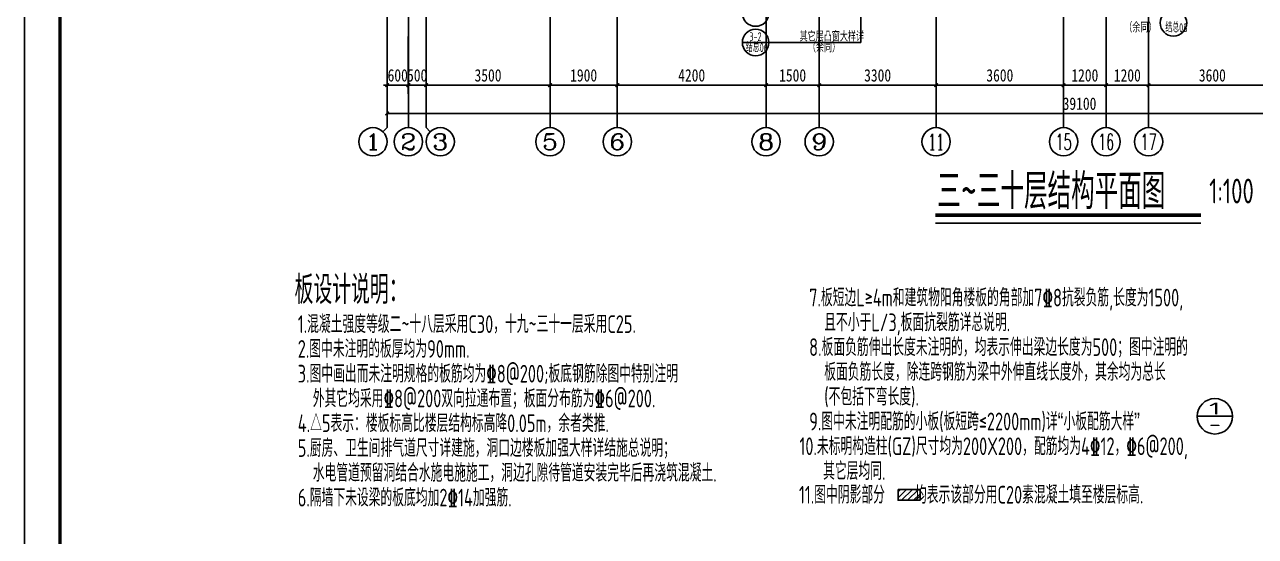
# Model space of a CAD drawing. Extents: x -144902 to 588294, y -160863 to 65494.
# Drawn here: x 171621 to 206370, y -43434 to -28977 of the extents above; entities that cross this region are included whole.
import ezdxf
from ezdxf.enums import TextEntityAlignment as Align

# ---------------------------------------------------------------- set-up
doc = ezdxf.new("R2010")
doc.units = 0
doc.header["$LTSCALE"] = 100
doc.linetypes.add('ACAD_ISO04W100', pattern=[30.5, 24, -3, 0.5, -3])
doc.layers.get('0').update_dxf_attribs({"linetype": 'CONTINUOUS'})
doc.layers.get('Defpoints').update_dxf_attribs({"linetype": 'CONTINUOUS'})
for name, color, linetype in [('1508', 2, 'CONTINUOUS'), ('AXIS', 3, 'CONTINUOUS'), ('AXIS_TEXT', 7, 'CONTINUOUS'), ('DOTE', 253, 'ACAD_ISO04W100'), ('s索引', 6, 'CONTINUOUS'), ('TEXT', 7, 'CONTINUOUS'), ('tk', 7, 'CONTINUOUS'), ('索引', 7, 'CONTINUOUS'), ('钢筋', 94, 'CONTINUOUS')]:
    doc.layers.add(name, color=color, linetype=linetype)
doc.styles.add('_HZTXT', font='complex.shx', dxfattribs={"width": 0.7, "bigfont": 'tssdchn.shx'})
doc.styles.add('COMP', font='tssdeng.shx', dxfattribs={"width": 0.7, "bigfont": 'tssdchn.shx'})
doc.styles.add('COMPLEX', font='COMPLEX')
doc.styles.add('DIM_FONT', font='SIMHEI.TTF', dxfattribs={"width": 0.8})
doc.styles.get("Standard").update_dxf_attribs({"font": 'tssdeng.shx', "width": 0.7, "bigfont": 'tssdchn.shx'})
doc.dimstyles.new('_TCH_ARCH&&100', dxfattribs={"dimtxt": 350, "dimasz": 100, "dimexe": 250, "dimexo": 300, "dimgap": 100, "dimtad": 1, "dimdec": 0, "dimzin": 0, "dimdsep": 46, "dimtxsty": 'DIM_FONT', "dimblk": 'ARCHTICK', "dimcen": 0.09, "dimclrt": 7, "dimazin": 2, "dimtfac": 1, "dimtdec": 0, "dimtix": 1, "dimtmove": 2, "dimatfit": 3, "dimfxl": 1, "dimtolj": 1, "dimtzin": 0, "dimarcsym": 0})

# ---------------------------------------------------------------- blocks, each defined once
blk = doc.blocks.new('_INDEX')
blk.add_line((-0.5, 0), (0.5, 0))
blk.add_circle((0, 0), 0.5)
at = {"style": 'COMP'}
for tag, width, p, p2 in [('1', 2.888889, (-0.17, 0.05), (0.17, 0.05)), ('-', 1.444444, (-0.17, -0.39), (0.17, -0.39))]:
    blk.add_attdef(tag, text='', height=0.34, dxfattribs=dict(at, width=width)).set_placement(p, p2, align=Align.FIT)
blk = doc.blocks.new('A1tk')
at = {"layer": 'tk', "color": 5}
blk.add_lwpolyline([(0, 0), (0, 59400), (84100, 59400), (84100, 0)], close=True, dxfattribs=at)
at = {"layer": 'tk', "const_width": 100}
blk.add_lwpolyline([(2500, 1000), (83100, 1000), (83100, 58400), (2500, 58400)], close=True, dxfattribs=at)
blk = doc.blocks.new('_ArchTick')
at = {"color": 0, "linetype": 'ByBlock', "const_width": 0.4}
blk.add_lwpolyline([(-0.5, -0.5), (0.5, 0.5)], dxfattribs=at)
blk = doc.blocks.new('*D1692')
at = {"layer": 'AXIS', "color": 0, "lineweight": -2}
for p, q in [((25561, 3375), (25561, 1750)), ((29161, 3375), (29161, 1750)), ((25561, 2000), (29161, 2000))]:
    blk.add_line(p, q, dxfattribs=at)
at = {"layer": 'Defpoints', "color": 0}
for p in [(25561, 3675), (29161, 3675), (29161, 2000)]:
    blk.add_point(p, dxfattribs=at)
at = {"layer": 'AXIS', "color": 0, "lineweight": -2, "xscale": 100, "yscale": 100, "zscale": 100, "rotation": 180}
blk.add_blockref('_ArchTick', (25561, 2000), dxfattribs=at)
at = {"layer": 'AXIS', "color": 0, "lineweight": -2, "xscale": 100, "yscale": 100, "zscale": 100}
blk.add_blockref('_ArchTick', (29161, 2000), dxfattribs=at)
at = {"layer": 'AXIS', "color": 7, "insert": (27361, 2275), "char_height": 350, "attachment_point": 5, "style": 'DIM_FONT'}
blk.add_mtext('\\A1;3600', dxfattribs=at)
blk = doc.blocks.new('*D1693')
at = {"layer": 'AXIS', "color": 0, "lineweight": -2}
for p, q in [((24361, 3375), (24361, 1750)), ((25561, 3375), (25561, 1750)), ((24361, 2000), (25561, 2000))]:
    blk.add_line(p, q, dxfattribs=at)
at = {"layer": 'Defpoints', "color": 0}
for p in [(24361, 3675), (25561, 3675), (25561, 2000)]:
    blk.add_point(p, dxfattribs=at)
at = {"layer": 'AXIS', "color": 0, "lineweight": -2, "xscale": 100, "yscale": 100, "zscale": 100, "rotation": 180}
blk.add_blockref('_ArchTick', (24361, 2000), dxfattribs=at)
at = {"layer": 'AXIS', "color": 0, "lineweight": -2, "xscale": 100, "yscale": 100, "zscale": 100}
blk.add_blockref('_ArchTick', (25561, 2000), dxfattribs=at)
at = {"layer": 'AXIS', "color": 7, "insert": (24961, 2275), "char_height": 350, "attachment_point": 5, "style": 'DIM_FONT'}
blk.add_mtext('\\A1;1200', dxfattribs=at)
blk = doc.blocks.new('*D1694')
at = {"layer": 'AXIS', "color": 0, "lineweight": -2}
for p, q in [((23161, 3375), (23161, 1750)), ((24361, 3375), (24361, 1750)), ((23161, 2000), (24361, 2000))]:
    blk.add_line(p, q, dxfattribs=at)
at = {"layer": 'Defpoints', "color": 0}
for p in [(23161, 3675), (24361, 3675), (24361, 2000)]:
    blk.add_point(p, dxfattribs=at)
at = {"layer": 'AXIS', "color": 0, "lineweight": -2, "xscale": 100, "yscale": 100, "zscale": 100, "rotation": 180}
blk.add_blockref('_ArchTick', (23161, 2000), dxfattribs=at)
at = {"layer": 'AXIS', "color": 0, "lineweight": -2, "xscale": 100, "yscale": 100, "zscale": 100}
blk.add_blockref('_ArchTick', (24361, 2000), dxfattribs=at)
at = {"layer": 'AXIS', "color": 7, "insert": (23761, 2275), "char_height": 350, "attachment_point": 5, "style": 'DIM_FONT'}
blk.add_mtext('\\A1;1200', dxfattribs=at)
blk = doc.blocks.new('*D1695')
at = {"layer": 'AXIS', "color": 0, "lineweight": -2}
for p, q in [((19561, 3375), (19561, 1750)), ((23161, 3375), (23161, 1750)), ((19561, 2000), (23161, 2000))]:
    blk.add_line(p, q, dxfattribs=at)
at = {"layer": 'Defpoints', "color": 0}
for p in [(19561, 3675), (23161, 3675), (23161, 2000)]:
    blk.add_point(p, dxfattribs=at)
at = {"layer": 'AXIS', "color": 0, "lineweight": -2, "xscale": 100, "yscale": 100, "zscale": 100, "rotation": 180}
blk.add_blockref('_ArchTick', (19561, 2000), dxfattribs=at)
at = {"layer": 'AXIS', "color": 0, "lineweight": -2, "xscale": 100, "yscale": 100, "zscale": 100}
blk.add_blockref('_ArchTick', (23161, 2000), dxfattribs=at)
at = {"layer": 'AXIS', "color": 7, "insert": (21361, 2275), "char_height": 350, "attachment_point": 5, "style": 'DIM_FONT'}
blk.add_mtext('\\A1;3600', dxfattribs=at)
blk = doc.blocks.new('*D1696')
at = {"layer": 'AXIS', "color": 0, "lineweight": -2}
for p, q in [((16261, 3375), (16261, 1750)), ((19561, 3375), (19561, 1750)), ((16261, 2000), (19561, 2000))]:
    blk.add_line(p, q, dxfattribs=at)
at = {"layer": 'Defpoints', "color": 0}
for p in [(16261, 3675), (19561, 3675), (19561, 2000)]:
    blk.add_point(p, dxfattribs=at)
at = {"layer": 'AXIS', "color": 0, "lineweight": -2, "xscale": 100, "yscale": 100, "zscale": 100, "rotation": 180}
blk.add_blockref('_ArchTick', (16261, 2000), dxfattribs=at)
at = {"layer": 'AXIS', "color": 0, "lineweight": -2, "xscale": 100, "yscale": 100, "zscale": 100}
blk.add_blockref('_ArchTick', (19561, 2000), dxfattribs=at)
at = {"layer": 'AXIS', "color": 7, "insert": (17911, 2275), "char_height": 350, "attachment_point": 5, "style": 'DIM_FONT'}
blk.add_mtext('\\A1;3300', dxfattribs=at)
blk = doc.blocks.new('*D1697')
at = {"layer": 'AXIS', "color": 0, "lineweight": -2}
for p, q in [((14761, 3375), (14761, 1750)), ((16261, 3375), (16261, 1750)), ((14761, 2000), (16261, 2000))]:
    blk.add_line(p, q, dxfattribs=at)
at = {"layer": 'Defpoints', "color": 0}
for p in [(14761, 3675), (16261, 3675), (16261, 2000)]:
    blk.add_point(p, dxfattribs=at)
at = {"layer": 'AXIS', "color": 0, "lineweight": -2, "xscale": 100, "yscale": 100, "zscale": 100, "rotation": 180}
blk.add_blockref('_ArchTick', (14761, 2000), dxfattribs=at)
at = {"layer": 'AXIS', "color": 0, "lineweight": -2, "xscale": 100, "yscale": 100, "zscale": 100}
blk.add_blockref('_ArchTick', (16261, 2000), dxfattribs=at)
at = {"layer": 'AXIS', "color": 7, "insert": (15511, 2275), "char_height": 350, "attachment_point": 5, "style": 'DIM_FONT'}
blk.add_mtext('\\A1;1500', dxfattribs=at)
blk = doc.blocks.new('*D1698')
at = {"layer": 'AXIS', "color": 0, "lineweight": -2}
for p, q in [((10561, 3375), (10561, 1750)), ((14761, 3375), (14761, 1750)), ((10561, 2000), (14761, 2000))]:
    blk.add_line(p, q, dxfattribs=at)
at = {"layer": 'Defpoints', "color": 0}
for p in [(10561, 3675), (14761, 3675), (14761, 2000)]:
    blk.add_point(p, dxfattribs=at)
at = {"layer": 'AXIS', "color": 0, "lineweight": -2, "xscale": 100, "yscale": 100, "zscale": 100, "rotation": 180}
blk.add_blockref('_ArchTick', (10561, 2000), dxfattribs=at)
at = {"layer": 'AXIS', "color": 0, "lineweight": -2, "xscale": 100, "yscale": 100, "zscale": 100}
blk.add_blockref('_ArchTick', (14761, 2000), dxfattribs=at)
at = {"layer": 'AXIS', "color": 7, "insert": (12661, 2275), "char_height": 350, "attachment_point": 5, "style": 'DIM_FONT'}
blk.add_mtext('\\A1;4200', dxfattribs=at)
blk = doc.blocks.new('*D1699')
at = {"layer": 'AXIS', "color": 0, "lineweight": -2}
for p, q in [((8661, 3375), (8661, 1750)), ((10561, 3375), (10561, 1750)), ((8661, 2000), (10561, 2000))]:
    blk.add_line(p, q, dxfattribs=at)
at = {"layer": 'Defpoints', "color": 0}
for p in [(8661, 3675), (10561, 3675), (10561, 2000)]:
    blk.add_point(p, dxfattribs=at)
at = {"layer": 'AXIS', "color": 0, "lineweight": -2, "xscale": 100, "yscale": 100, "zscale": 100, "rotation": 180}
blk.add_blockref('_ArchTick', (8661, 2000), dxfattribs=at)
at = {"layer": 'AXIS', "color": 0, "lineweight": -2, "xscale": 100, "yscale": 100, "zscale": 100}
blk.add_blockref('_ArchTick', (10561, 2000), dxfattribs=at)
at = {"layer": 'AXIS', "color": 7, "insert": (9611, 2275), "char_height": 350, "attachment_point": 5, "style": 'DIM_FONT'}
blk.add_mtext('\\A1;1900', dxfattribs=at)
blk = doc.blocks.new('*D1700')
at = {"layer": 'AXIS', "color": 0, "lineweight": -2}
for p, q in [((5161, 3375), (5161, 1750)), ((8661, 3375), (8661, 1750)), ((5161, 2000), (8661, 2000))]:
    blk.add_line(p, q, dxfattribs=at)
at = {"layer": 'Defpoints', "color": 0}
for p in [(5161, 3675), (8661, 3675), (8661, 2000)]:
    blk.add_point(p, dxfattribs=at)
at = {"layer": 'AXIS', "color": 0, "lineweight": -2, "xscale": 100, "yscale": 100, "zscale": 100, "rotation": 180}
blk.add_blockref('_ArchTick', (5161, 2000), dxfattribs=at)
at = {"layer": 'AXIS', "color": 0, "lineweight": -2, "xscale": 100, "yscale": 100, "zscale": 100}
blk.add_blockref('_ArchTick', (8661, 2000), dxfattribs=at)
at = {"layer": 'AXIS', "color": 7, "insert": (6911, 2275), "char_height": 350, "attachment_point": 5, "style": 'DIM_FONT'}
blk.add_mtext('\\A1;3500', dxfattribs=at)
blk = doc.blocks.new('*D1701')
at = {"layer": 'AXIS', "color": 0, "lineweight": -2}
for p, q in [((4661, 3375), (4661, 1750)), ((5161, 3375), (5161, 1750)), ((4661, 2000), (4561, 2000)), ((4661, 2000), (5161, 2000)), ((5161, 2000), (5261, 2000))]:
    blk.add_line(p, q, dxfattribs=at)
at = {"layer": 'Defpoints', "color": 0}
for p in [(4661, 3675), (5161, 3675), (5161, 2000)]:
    blk.add_point(p, dxfattribs=at)
at = {"layer": 'AXIS', "color": 0, "lineweight": -2, "xscale": 100, "yscale": 100, "zscale": 100}
blk.add_blockref('_ArchTick', (4661, 2000), dxfattribs=at)
at = {"layer": 'AXIS', "color": 0, "lineweight": -2, "xscale": 100, "yscale": 100, "zscale": 100, "rotation": 180}
blk.add_blockref('_ArchTick', (5161, 2000), dxfattribs=at)
at = {"layer": 'AXIS', "color": 7, "insert": (4911, 2275), "char_height": 350, "attachment_point": 5, "style": 'DIM_FONT'}
blk.add_mtext('\\A1;500', dxfattribs=at)
blk = doc.blocks.new('*D1702')
at = {"layer": 'AXIS', "color": 0, "lineweight": -2}
for p, q in [((4061, 3375), (4061, 1750)), ((4661, 3375), (4661, 1750)), ((4061, 2000), (3961, 2000)), ((4061, 2000), (4661, 2000)), ((4661, 2000), (4761, 2000))]:
    blk.add_line(p, q, dxfattribs=at)
at = {"layer": 'Defpoints', "color": 0}
for p in [(4061, 3675), (4661, 3675), (4661, 2000)]:
    blk.add_point(p, dxfattribs=at)
at = {"layer": 'AXIS', "color": 0, "lineweight": -2, "xscale": 100, "yscale": 100, "zscale": 100}
blk.add_blockref('_ArchTick', (4061, 2000), dxfattribs=at)
at = {"layer": 'AXIS', "color": 0, "lineweight": -2, "xscale": 100, "yscale": 100, "zscale": 100, "rotation": 180}
blk.add_blockref('_ArchTick', (4661, 2000), dxfattribs=at)
at = {"layer": 'AXIS', "color": 7, "insert": (4361, 2275), "char_height": 350, "attachment_point": 5, "style": 'DIM_FONT'}
blk.add_mtext('\\A1;600', dxfattribs=at)
blk = doc.blocks.new('*D1703')
at = {"layer": 'AXIS', "color": 0, "lineweight": -2}
for p, q in [((4061, 3375), (4061, 950)), ((43161, 3375), (43161, 950)), ((4061, 1200), (43161, 1200))]:
    blk.add_line(p, q, dxfattribs=at)
at = {"layer": 'Defpoints', "color": 0}
for p in [(4061, 3675, 0), (43161, 3675, 0), (43161, 1200)]:
    blk.add_point(p, dxfattribs=at)
at = {"layer": 'AXIS', "color": 0, "lineweight": -2, "xscale": 100, "yscale": 100, "zscale": 100, "rotation": 180}
blk.add_blockref('_ArchTick', (4061, 1200), dxfattribs=at)
at = {"layer": 'AXIS', "color": 0, "lineweight": -2, "xscale": 100, "yscale": 100, "zscale": 100}
blk.add_blockref('_ArchTick', (43161, 1200), dxfattribs=at)
at = {"layer": 'AXIS', "color": 7, "insert": (23611, 1475), "char_height": 350, "attachment_point": 5, "style": 'DIM_FONT'}
blk.add_mtext('\\A1;39100', dxfattribs=at)
blk = doc.blocks.new('_AXISO')
blk.add_circle((0, 0), 0.5)
at = {"layer": 'AXIS_TEXT', "style": 'COMPLEX', "width": 1.041667}
blk.add_attdef('A', text='', height=0.56, dxfattribs=at).set_placement((-0.25, -0.28), (0.25, -0.28), align=Align.FIT)
blk = doc.blocks.new('2012122621245179')
at = {"layer": 'AXIS'}
for p, q in [((4061.4, 3675, 0), (4061.4, 800, 0)), ((4661.4, 3675, 0), (4661.4, 800, 0)), ((5161.4, 3675, 0), (5161.4, 800, 0)), ((8661.4, 3675, 0), (8661.4, 800, 0)), ((10561.4, 3675, 0), (10561.4, 800, 0)), ((14761.4, 3675, 0), (14761.4, 800, 0)), ((16261.4, 3675, 0), (16261.4, 800, 0)), ((19561.4, 3675, 0), (19561.4, 800, 0)), ((23161.4, 3675, 0), (23161.4, 800, 0)), ((24361.4, 3675, 0), (24361.4, 800, 0)), ((25561.4, 3675, 0), (25561.4, 800, 0)), ((3944.2, 682.8, 0), (4061.4, 800, 0)), ((5278.5, 682.8, 0), (5161.4, 800, 0))]:
    blk.add_line(p, q, dxfattribs=at)
at = {"layer": 'DOTE'}
for p, q in [((4061.4, 3675, 0), (4061.4, 23075, 0)), ((4661.4, 3675, 0), (4661.4, 23075, 0)), ((8661.4, 3675, 0), (8661.4, 23075, 0)), ((10561.4, 3675, 0), (10561.4, 23075, 0)), ((14761.4, 3675, 0), (14761.4, 23075, 0)), ((24361.4, 3675, 0), (24361.4, 19375, 0)), ((5161.4, 3675, 0), (5161.4, 14875, 0)), ((16261.4, 3675, 0), (16261.4, 11875, 0)), ((19561.4, 3675, 0), (19561.4, 11875, 0)), ((23161.4, 3675, 0), (23161.4, 11875, 0)), ((25561.4, 3675, 0), (25561.4, 11875, 0))]:
    blk.add_line(p, q, dxfattribs=at)
at = {"layer": 'AXIS'}
ref = blk.add_blockref('_AXISO', (3661.4, 400, 0), dxfattribs=dict(at, xscale=800, yscale=800, zscale=800))
ref.add_attrib('A', '1', dxfattribs={"layer": 'AXIS_TEXT', "height": 452.5, "style": '_HZTXT', "width": 2.333333}).set_placement((3435.1, 173.7, 0), (3887.6, 173.7, 0), align=Align.FIT)
ref = blk.add_blockref('_AXISO', (4661.4, 400, 0), dxfattribs=dict(at, xscale=800, yscale=800, zscale=800))
ref.add_attrib('A', '2', dxfattribs={"layer": 'AXIS_TEXT', "height": 452.5, "style": '_HZTXT', "width": 1.5}).set_placement((4435.1, 173.7, 0), (4887.6, 173.7, 0), align=Align.FIT)
ref = blk.add_blockref('_AXISO', (5561.4, 400, 0), dxfattribs=dict(at, xscale=800, yscale=800, zscale=800))
ref.add_attrib('A', '3', dxfattribs={"layer": 'AXIS_TEXT', "height": 452.5, "style": '_HZTXT', "width": 1.5}).set_placement((5335.1, 173.7, 0), (5787.6, 173.7, 0), align=Align.FIT)
ref = blk.add_blockref('_AXISO', (8661.4, 400, 0), dxfattribs=dict(at, xscale=800, yscale=800, zscale=800))
ref.add_attrib('A', '5', dxfattribs={"layer": 'AXIS_TEXT', "height": 452.5, "style": '_HZTXT', "width": 1.5}).set_placement((8435.1, 173.7, 0), (8887.6, 173.7, 0), align=Align.FIT)
ref = blk.add_blockref('_AXISO', (10561.4, 400, 0), dxfattribs=dict(at, xscale=800, yscale=800, zscale=800))
ref.add_attrib('A', '6', dxfattribs={"layer": 'AXIS_TEXT', "height": 452.5, "style": '_HZTXT', "width": 1.5}).set_placement((10335.1, 173.7, 0), (10787.6, 173.7, 0), align=Align.FIT)
ref = blk.add_blockref('_AXISO', (14761.4, 400, 0), dxfattribs=dict(at, xscale=800, yscale=800, zscale=800))
ref.add_attrib('A', '8', dxfattribs={"layer": 'AXIS_TEXT', "height": 452.5, "style": '_HZTXT', "width": 1.5}).set_placement((14535.1, 173.7, 0), (14987.6, 173.7, 0), align=Align.FIT)
ref = blk.add_blockref('_AXISO', (16261.4, 400, 0), dxfattribs=dict(at, xscale=800, yscale=800, zscale=800))
ref.add_attrib('A', '9', dxfattribs={"layer": 'AXIS_TEXT', "height": 452.5, "style": '_HZTXT', "width": 1.5}).set_placement((16035.1, 173.7, 0), (16487.6, 173.7, 0), align=Align.FIT)
ref = blk.add_blockref('_AXISO', (19561.4, 400, 0), dxfattribs=dict(at, xscale=800, yscale=800, zscale=800))
ref.add_attrib('A', '11', dxfattribs={"layer": 'AXIS_TEXT', "height": 452.55, "style": '_HZTXT', "width": 0.875}).set_placement((19335.1, 173.7, 0), (19787.6, 173.7, 0), align=Align.FIT)
ref = blk.add_blockref('_AXISO', (23161.4, 400, 0), dxfattribs=dict(at, xscale=800, yscale=800, zscale=800))
ref.add_attrib('A', '15', dxfattribs={"layer": 'AXIS_TEXT', "height": 452.55, "style": '_HZTXT', "width": 0.724138}).set_placement((22935.1, 173.7, 0), (23387.6, 173.7, 0), align=Align.FIT)
ref = blk.add_blockref('_AXISO', (24361.4, 400, 0), dxfattribs=dict(at, xscale=800, yscale=800, zscale=800))
ref.add_attrib('A', '16', dxfattribs={"layer": 'AXIS_TEXT', "height": 452.55, "style": '_HZTXT', "width": 0.724138}).set_placement((24135.1, 173.7, 0), (24587.6, 173.7, 0), align=Align.FIT)
ref = blk.add_blockref('_AXISO', (25561.4, 400, 0), dxfattribs=dict(at, xscale=800, yscale=800, zscale=800))
ref.add_attrib('A', '17', dxfattribs={"layer": 'AXIS_TEXT', "height": 452.55, "style": '_HZTXT', "width": 0.724138}).set_placement((25335.1, 173.7, 0), (25787.6, 173.7, 0), align=Align.FIT)
for p1, p2, distance, picture, middle in [((4061.4, 3675, 0), (4661.4, 3675, 0), -1675, '*D1702', (4361.4, 2275, 0)), ((4061.4, 3675, 0), (43161.4, 3675, 0), -2475, '*D1703', (23611.4, 1475, 0)), ((4661.4, 3675, 0), (5161.4, 3675, 0), -1675, '*D1701', (4911.4, 2275, 0)), ((5161.4, 3675, 0), (8661.4, 3675, 0), -1675, '*D1700', (6911.4, 2275, 0)), ((8661.4, 3675, 0), (10561.4, 3675, 0), -1675, '*D1699', (9611.4, 2275, 0)), ((10561.4, 3675, 0), (14761.4, 3675, 0), -1675, '*D1698', (12661.4, 2275, 0)), ((14761.4, 3675, 0), (16261.4, 3675, 0), -1675, '*D1697', (15511.4, 2275, 0)), ((16261.4, 3675, 0), (19561.4, 3675, 0), -1675, '*D1696', (17911.4, 2275, 0)), ((19561.4, 3675, 0), (23161.4, 3675, 0), -1675, '*D1695', (21361.4, 2275, 0)), ((23161.4, 3675, 0), (24361.4, 3675, 0), -1675, '*D1694', (23761.4, 2275, 0)), ((24361.4, 3675, 0), (25561.4, 3675, 0), -1675, '*D1693', (24961.4, 2275, 0)), ((25561.4, 3675, 0), (29161.4, 3675, 0), -1675, '*D1692', (27361.4, 2275, 0))]:
    dim = blk.add_aligned_dim(p1=p1, p2=p2, distance=distance, dimstyle='_TCH_ARCH&&100', dxfattribs=at)
    dim.commit()
    dim.dimension.update_dxf_attribs({"geometry": picture, "text_midpoint": middle})

msp = doc.modelspace()

# ---------------------------------------------------------------- hatches: boundary and pattern name
at = {"layer": '钢筋'}
h = msp.add_hatch(dxfattribs=at)
h.set_pattern_fill('SACNCR', color=256, scale=50, style=0)
h.set_pattern_definition([(45, (33347.55, 13109.26), (-84.1899, 84.1899), []), (45, (33431.74, 13109.26), (-84.1899, 84.1899), [0, -119.0625])])
h.paths.add_polyline_path([(196284.386, -42108.431), (196901.746, -42108.431), (196901.746, -42413.756), (196284.386, -42413.756)])

# ---------------------------------------------------------------- linework, layer by layer
at = {"color": 6}
for centre in [(192260.347, -28650.006), (204055.927, -28927.973, 0), (192260.347, -29480.784)]:
    msp.add_circle(centre, 375, dxfattribs=at)
at = {"layer": 'TEXT'}
for p, q in [((197337.739, -34363.328), (204833.451, -34363.328)), ((197337.739, -34589.28), (204833.451, -34589.28))]:
    msp.add_line(p, q, dxfattribs=at)
at = {"layer": 'TEXT', "const_width": 100}
msp.add_lwpolyline([(197337.739, -34362.721), (204833.451, -34362.721)], dxfattribs=at)
at = {"layer": 'TEXT', "elevation": 690.819}
msp.add_lwpolyline([(196284.386, -42108.431), (196901.746, -42108.431), (196901.746, -42413.756), (196284.386, -42413.756)], close=True, dxfattribs=at)
at = {"layer": '索引', "color": 6, "ltscale": 5}
for p, q in [((195225.953, -26412.542), (195225.953, -29480.784)), ((195225.953, -29480.784), (191885.347, -29480.784))]:
    msp.add_line(p, q, dxfattribs=at)

# ---------------------------------------------------------------- block references
at = {"layer": '1508', "rotation": 270}
msp.add_blockref('A1tk', (171621.217, -844.592), dxfattribs=at)
at = {"layer": 'AXIS'}
msp.add_blockref('2012122621245179', (177793.818, -32687.227), dxfattribs=at)
at = {"layer": 's索引', "xscale": 1000, "yscale": 1000, "zscale": 1000}
msp.add_blockref('_INDEX', (205226.497, -40042.164, 690.819), dxfattribs=at).add_auto_attribs({'1': '1', '-': '-'})

# ---------------------------------------------------------------- texts
at = {"layer": 'TEXT', "width": 0.7}
for s, height, p in [('三~三十层结构平面图', 1000, (197386.646, -34188.415, -1140.819)), ('1:100', 700, (205065.458, -34028.907)), ('板设计说明：', 800, (179242.016, -36866.909, 690.819)), ('7.板短边L≥4m和建筑物阳角楼板的角部加7%%1328抗裂负筋,长度为1500,', 500, (193771.914, -36937.955)), ('1.混凝土强度等级二~十八层采用C30，十九~三十一层采用C25.', 500, (179333.008, -37688.208)), ('  且不小于L/3,板面抗裂筋详总说明.', 500, (193771.914, -37637.955)), ('2.图中未注明的板厚均为90mm.', 500, (179333.008, -38388.208)), ('8.板面负筋伸出长度未注明的，均表示伸出梁边长度为500；图中注明的', 500, (193771.914, -38337.955)), ('3.图中画出而未注明规格的板筋均为%%1328@200;板底钢筋除图中特别注明', 500, (179333.008, -39088.208)), ('  板面负筋长度，除连跨钢筋为梁中外伸直线长度外，其余均为总长', 500, (193771.914, -39037.955)), ('  外其它均采用%%1328@200双向拉通布置；板面分布筋为%%1326@200.', 500, (179333.008, -39788.208)), ('  (不包括下弯长度).', 500, (193771.914, -39737.955)), ('4.△5表示：楼板标高比楼层结构标高降0.05m，余者类推.', 500, (179333.008, -40488.208)), ('9.图中未注明配筋的小板(板短跨≤2200mm)详“小板配筋大样”', 500, (193771.914, -40437.955)), ('5.厨房、卫生间排气道尺寸详建施，洞口边楼板加强大样详结施总说明；', 500, (179333.008, -41188.208)), ('10.未标明构造柱(GZ)尺寸均为200X200，配筋均为4%%13212，%%1326@200,', 500, (193497.006, -41137.955)), ('  水电管道预留洞结合水施电施施工，洞边孔隙待管道安装完毕后再浇筑混凝土.', 500, (179333.008, -41888.208)), ('6.隔墙下未设梁的板底均加2%%13214加强筋.', 500, (179333.008, -42588.208)), ('11.图中阴影部分    均表示该部分用C20素混凝土填至楼层标高.', 500, (193483.4, -42506.869, 690.819))]:
    msp.add_text(s, height=height, dxfattribs=at).set_placement(p)
at = {"layer": 'TEXT', "ltscale": 99, "width": 0.7}
msp.add_text('其它层均同.', height=500, dxfattribs=at).set_placement((194165.948, -41837.955))
at = {"layer": '索引', "color": 6, "ltscale": 5}
for s, width, p in [('其它层凸窗大样详', 0.7, (193501.992, -29448.915)), ('（余同）', 0.7, (202667.515, -29194.489, 0)), ('结总08', 0.6, (203827.612, -29191.554, 0)), ('结总06', 0.6, (191985.421, -29752.62)), ('3-2', 0.6, (192083.678, -29443.411)), ('（余同）', 0.7, (193736.639, -29756.604))]:
    msp.add_text(s, height=250, dxfattribs=dict(at, width=width)).set_placement(p)

doc.saveas('drawing.dxf')
